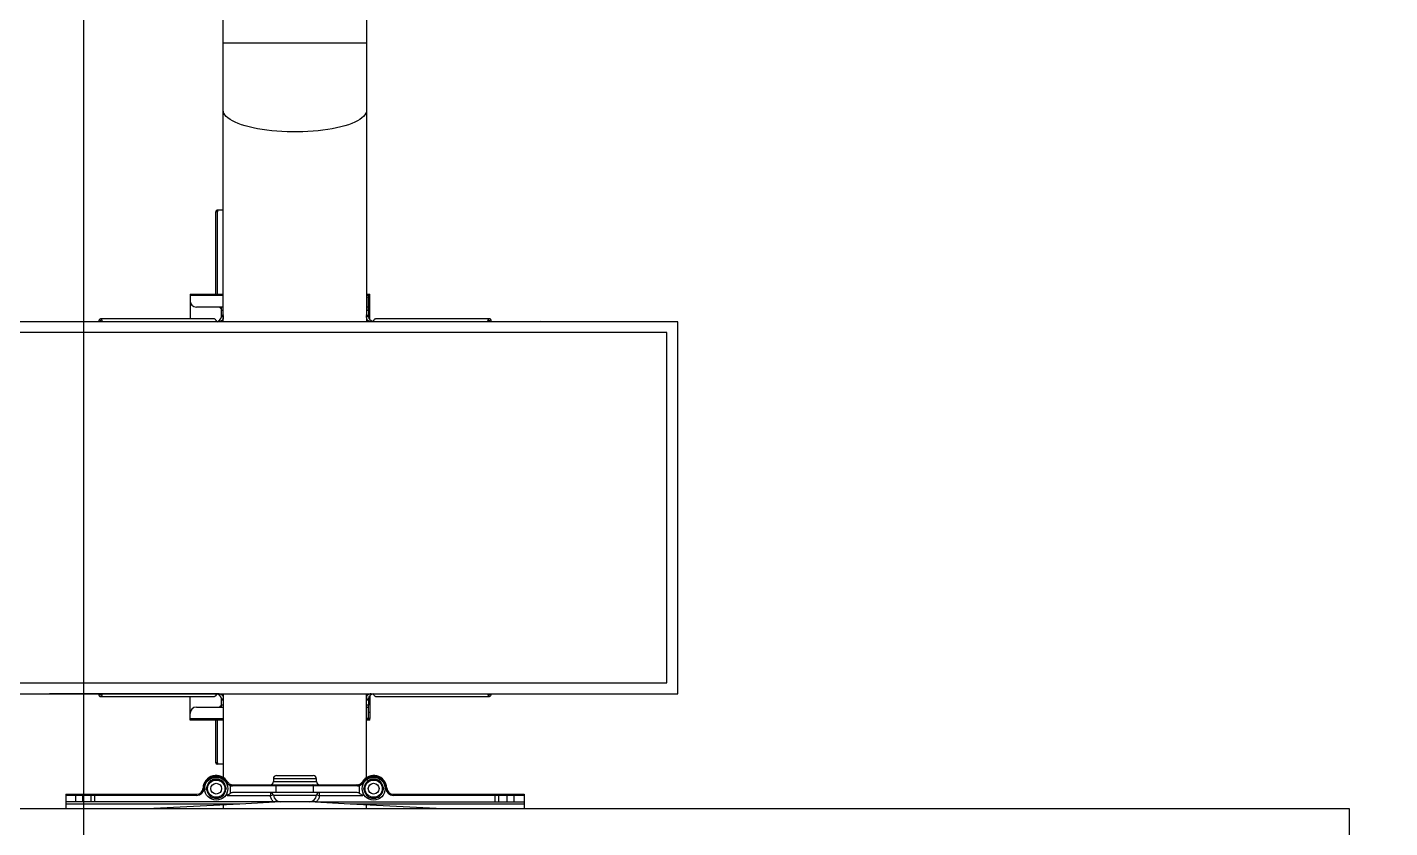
# Model space of a CAD drawing. Header units: feet. Extents: x -21 to 5170, y -254 to 1413.
# Drawn here: x 484.8 to 542.7, y 34.9 to 68.9 of the extents above; entities that cross this region are included whole.
import ezdxf

# ---------------------------------------------------------------- set-up
doc = ezdxf.new("R2010")
doc.units = ezdxf.units.FT
doc.header["$MEASUREMENT"] = 0
doc.layers.add('E-ARRY-TABL', color=9, linetype='Continuous')
doc.layers.add('G-NPLT', color=67, linetype='Continuous', plot=False)

msp = doc.modelspace()

# ---------------------------------------------------------------- linework, layer by layer
at = {"layer": 'E-ARRY-TABL'}
for p, q in [((493.16231, 56.42221), (493.16231, 70.83673)), ((499.25065, 70.83673), (499.25065, 56.42221)), ((499.25065, 68.25033), (493.16231, 68.25033)), ((492.84324, 57.59173), (492.84324, 61.09045)), ((492.89905, 61.09045), (492.84324, 61.09045)), ((492.91648, 61.0845), (492.84324, 61.0845)), ((492.89905, 61.09045), (492.89905, 61.0845)), ((492.90487, 61.09627), (492.90487, 61.15208)), ((493.16231, 61.15208), (492.90487, 61.15208)), ((492.91648, 61.09627), (492.90487, 61.09627)), ((492.90487, 61.0845), (492.90487, 57.59173)), ((492.91648, 61.15208), (492.91648, 61.0845)), ((491.75354, 57.59173), (493.16231, 57.59173)), ((491.75354, 57.59173), (491.75354, 56.54272)), ((493.16231, 57.5301), (491.75354, 57.5301)), ((499.25065, 57.59173), (499.37951, 57.59173)), ((499.31313, 57.5301), (499.25065, 57.5301)), ((499.31313, 57.59173), (499.31313, 57.0424)), ((499.37951, 57.53592), (499.31313, 57.53592)), ((499.31313, 57.52443), (499.37951, 57.52443)), ((499.31313, 57.41101), (499.3237, 57.41101)), ((499.31789, 57.52443), (499.31789, 57.44123)), ((499.3237, 56.9087), (499.3237, 57.52443)), ((499.37951, 57.53592), (499.37951, 57.59173)), ((499.37951, 56.51946), (499.37951, 57.52443)), ((493.16231, 57.0424), (492.0282, 57.0424)), ((493.03122, 57.03917), (493.00964, 57.03917)), ((493.08906, 56.71973), (493.08906, 57.0424)), ((493.08906, 56.9087), (493.16231, 56.9087)), ((493.16231, 56.71973), (493.16223, 56.67981)), ((499.31313, 57.0424), (499.25065, 57.0424)), ((499.25065, 56.9087), (499.32389, 56.9087)), ((499.25073, 56.67981), (499.25065, 56.71973)), ((499.37951, 57.24977), (499.3237, 57.24977)), ((499.32389, 56.9087), (499.32389, 56.71973)), ((512.45731, 56.42221), (479.95564, 56.42221)), ((485.78077, 56.4237), (485.75465, 56.42221)), ((492.92929, 56.4237), (485.78077, 56.4237)), ((492.78591, 56.54272), (487.94969, 56.54272)), ((487.97538, 56.4237), (487.97538, 56.42221)), ((488.0262, 56.4237), (488.0262, 56.42221)), ((493.08789, 56.65259), (493.08789, 56.67981)), ((493.16223, 56.67981), (493.08789, 56.67981)), ((493.08789, 56.65259), (493.16223, 56.65259)), ((493.13407, 56.42221), (493.13407, 56.50139)), ((493.16223, 56.65259), (493.16223, 56.67981)), ((499.25073, 56.67981), (499.25073, 56.65692)), ((499.32507, 56.67981), (499.25073, 56.67981)), ((499.25073, 56.65692), (499.32507, 56.65692)), ((499.27889, 56.50572), (499.27889, 56.42221)), ((499.32507, 56.67981), (499.32507, 56.65692)), ((499.48367, 56.42804), (506.63219, 56.42804)), ((504.46326, 56.54706), (499.62704, 56.54706)), ((504.38676, 56.42221), (504.38676, 56.42804)), ((504.43757, 56.42221), (504.43757, 56.42804)), ((512.45731, 40.62914), (512.45731, 56.42221)), ((511.99954, 55.96444), (480.41341, 55.96444)), ((511.99954, 41.08691), (511.99954, 55.96444)), ((480.41341, 41.08691), (511.99954, 41.08691)), ((479.95564, 40.62914), (512.45731, 40.62914)), ((485.75465, 40.62914), (485.78077, 40.62765)), ((492.92929, 40.62765), (485.78077, 40.62765)), ((487.94969, 40.50863), (492.78591, 40.50863)), ((487.97538, 40.62914), (487.97538, 40.62765)), ((488.0262, 40.62914), (488.0262, 40.62765)), ((491.75354, 39.50981), (491.75354, 40.50863)), ((493.13407, 40.54996), (493.13407, 40.62914)), ((493.16231, 40.62914), (493.16231, 37.07321)), ((499.25065, 37.07321), (499.25065, 40.62914)), ((499.27889, 40.62914), (499.27889, 40.5543)), ((499.37951, 40.54055), (499.37951, 39.5771)), ((499.62704, 40.51296), (504.46326, 40.51296)), ((492.0282, 40.05913), (493.16231, 40.05913)), ((493.04897, 40.06236), (493.0101, 40.06236)), ((493.03962, 40.09583), (493.02776, 40.09583)), ((493.16223, 40.39876), (493.08789, 40.39876)), ((493.08789, 40.37587), (493.08789, 40.39876)), ((493.08789, 40.37587), (493.16223, 40.37587)), ((493.08906, 40.05913), (493.08906, 40.33596)), ((493.16231, 40.14699), (493.08906, 40.14699)), ((493.16223, 40.37587), (493.16223, 40.39876)), ((493.16223, 40.37587), (493.16231, 40.33596)), ((499.25065, 40.33596), (499.25073, 40.37587)), ((499.32389, 40.14699), (499.25065, 40.14699)), ((499.25065, 40.05913), (499.31313, 40.05913)), ((499.32507, 40.4031), (499.25073, 40.4031)), ((499.25073, 40.4031), (499.25073, 40.37587)), ((499.25073, 40.37587), (499.32507, 40.37587)), ((499.31313, 40.05913), (499.31313, 39.50981)), ((499.3237, 39.5771), (499.3237, 40.14699)), ((499.32389, 40.33596), (499.32389, 40.14699)), ((499.32507, 40.4031), (499.32507, 40.37587)), ((491.75354, 39.57143), (493.16231, 39.57143)), ((493.16231, 39.50981), (491.75354, 39.50981)), ((492.84324, 37.69288), (492.84324, 39.50981)), ((492.90487, 39.50981), (492.90487, 37.69883)), ((499.25065, 39.57143), (499.31313, 39.57143)), ((499.37951, 39.50981), (499.25065, 39.50981)), ((499.31313, 39.64468), (499.3237, 39.64468)), ((499.37951, 39.5771), (499.31313, 39.5771)), ((499.31313, 39.56562), (499.37951, 39.56562)), ((499.31789, 39.61445), (499.31789, 39.5771)), ((499.3237, 39.85176), (499.37951, 39.85176)), ((499.37951, 39.50981), (499.37951, 39.56562)), ((492.84324, 37.69883), (492.91648, 37.69883)), ((492.89905, 37.69288), (492.84324, 37.69288)), ((492.89905, 37.69883), (492.89905, 37.69288)), ((492.90487, 37.68707), (492.90487, 37.63126)), ((492.91648, 37.68707), (492.90487, 37.68707)), ((493.16231, 37.63126), (492.90487, 37.63126)), ((492.91648, 37.69883), (492.91648, 37.63126)), ((495.29094, 37.02133), (495.29094, 36.89545)), ((497.12202, 37.02133), (495.29094, 37.02133)), ((495.42827, 37.15867), (496.98469, 37.15867)), ((497.12202, 36.89545), (497.12202, 37.02133)), ((492.3502, 36.61906), (492.30446, 36.62094)), ((492.52362, 36.41032), (492.5245, 36.45238)), ((492.53118, 36.77261), (492.53174, 36.79954)), ((492.53174, 36.79954), (492.5686, 36.81981)), ((492.82965, 36.96335), (492.87288, 36.98712)), ((492.87288, 36.98712), (492.90886, 36.96533)), ((493.18285, 36.79942), (493.20589, 36.78547)), ((493.20589, 36.78547), (493.20501, 36.74342)), ((493.30447, 36.86597), (493.34356, 36.8898)), ((493.32954, 36.8305), (493.36505, 36.8594)), ((493.32954, 36.75246), (493.32954, 36.8305)), ((493.32954, 36.30035), (493.32954, 36.44334)), ((493.46148, 36.7253), (493.46148, 36.39905)), ((498.86127, 36.71234), (493.55169, 36.71234)), ((493.57807, 36.75812), (498.83488, 36.75812)), ((495.29094, 36.89545), (497.12202, 36.89545)), ((495.41488, 36.43768), (495.41488, 36.71234)), ((496.99807, 36.43768), (496.99807, 36.71234)), ((498.95148, 36.39905), (498.95148, 36.7253)), ((499.08341, 36.8305), (499.04791, 36.8594)), ((499.10848, 36.86597), (499.0694, 36.8898)), ((499.08341, 36.8305), (499.08341, 36.75246)), ((499.08341, 36.44334), (499.08341, 36.30035)), ((500.06275, 36.61906), (500.10849, 36.62094)), ((486.47886, 36.35757), (492.03003, 36.35757)), ((486.47886, 36.35757), (486.47886, 35.73958)), ((492.03003, 36.31179), (486.47886, 36.31179)), ((495.29484, 36.03713), (486.47886, 36.03713)), ((493.86083, 35.94557), (486.47886, 35.94557)), ((486.90809, 36.03713), (486.90809, 36.31179)), ((487.19406, 36.31179), (487.19406, 36.03713)), ((487.56059, 36.03713), (487.56059, 36.31179)), ((487.70358, 36.35757), (487.70358, 36.03713)), ((493.86083, 35.94557), (489.93018, 35.73958)), ((492.03003, 36.31179), (492.03003, 36.35757)), ((492.54666, 36.39637), (492.52362, 36.41032)), ((492.85663, 36.20868), (492.82065, 36.23046)), ((492.89986, 36.23244), (492.85663, 36.20868)), ((493.19777, 36.39625), (493.16231, 36.37675)), ((493.16231, 35.90897), (493.16231, 35.73958)), ((493.19833, 36.42318), (493.19777, 36.39625)), ((495.16587, 36.30035), (493.32954, 36.30035)), ((498.81612, 36.43768), (493.59684, 36.43768)), ((495.6018, 36.03681), (493.86083, 35.94557)), ((495.16587, 36.43713), (495.16587, 36.30035)), ((495.29003, 36.31617), (495.16587, 36.30035)), ((495.28986, 36.31751), (497.12309, 36.31751)), ((496.80517, 36.03713), (495.60779, 36.03713)), ((498.55212, 35.94557), (496.81115, 36.03681)), ((497.11811, 36.03713), (505.93409, 36.03713)), ((497.24709, 36.30035), (497.12292, 36.31617)), ((497.24709, 36.30035), (497.24709, 36.43713)), ((499.08341, 36.30035), (497.24709, 36.30035)), ((505.93409, 35.94557), (498.55212, 35.94557)), ((502.48277, 35.73958), (498.55212, 35.94557)), ((499.25065, 35.73958), (499.25065, 35.90897)), ((500.38292, 36.31179), (500.38292, 36.35757)), ((500.38292, 36.35757), (505.93409, 36.35757)), ((505.93409, 36.31179), (500.38292, 36.31179)), ((504.70938, 36.03713), (504.70938, 36.35757)), ((504.85236, 36.31179), (504.85236, 36.03713)), ((505.2189, 36.03713), (505.2189, 36.31179)), ((505.50486, 36.31179), (505.50486, 36.03713)), ((505.93409, 36.35757), (505.93409, 35.73958)), ((540.97639, 35.73958), (451.43656, 35.73958)), ((540.97639, -9.67121), (540.97639, 35.73958))]:
    msp.add_line(p, q, dxfattribs=at)
for points in [[(499.25065, 65.40763), (499.24253, 65.33973), (499.21821, 65.27218), (499.17782, 65.20536), (499.12158, 65.13961), (499.04978, 65.0753), (498.96282, 65.01276), (498.86114, 64.95232), (498.74531, 64.89432), (498.61593, 64.83905), (498.47369, 64.78682), (498.31936, 64.7379), (498.15375, 64.69255), (497.97775, 64.65102), (497.79231, 64.61353), (497.5984, 64.58027), (497.39707, 64.55143), (497.18938, 64.52715), (496.97645, 64.50757), (496.75941, 64.4928), (496.53942, 64.4829), (496.31766, 64.47794), (496.0953, 64.47794), (495.87353, 64.4829), (495.65354, 64.4928), (495.4365, 64.50757), (495.22357, 64.52715), (495.01589, 64.55143), (494.81455, 64.58027), (494.62065, 64.61353), (494.4352, 64.65102), (494.2592, 64.69255), (494.0936, 64.7379), (493.93926, 64.78682), (493.79703, 64.83905), (493.66765, 64.89432), (493.55181, 64.95232), (493.45014, 65.01276), (493.36317, 65.0753), (493.29138, 65.13961), (493.23514, 65.20536), (493.19475, 65.27218), (493.17043, 65.33973), (493.16231, 65.40763)], [(493.02738, 57.0057), (493.06121, 56.98455), (493.08906, 56.96961)], [(493.08906, 56.99547), (493.07061, 57.00558), (493.03829, 57.02578)], [(488.0262, 56.4237), (488.02038, 56.46925), (488.00379, 56.50786), (487.97897, 56.53366), (487.94969, 56.54272), (487.92042, 56.53366), (487.8956, 56.50786), (487.87901, 56.46925), (487.87319, 56.4237), (487.8732, 56.42221)], [(487.97912, 56.4237), (487.97636, 56.44305), (487.96861, 56.45877), (487.95731, 56.46792), (487.94458, 56.46879), (487.93282, 56.4612), (487.92421, 56.44659), (487.92038, 56.42769), (487.92027, 56.4237)], [(492.78591, 56.54272), (492.81519, 56.53366), (492.84001, 56.50786), (492.8566, 56.46925), (492.86242, 56.4237)], [(499.55054, 56.42804), (499.55636, 56.47359), (499.57294, 56.5122), (499.59776, 56.538), (499.62704, 56.54706)], [(504.53976, 56.42804), (504.53394, 56.47359), (504.51736, 56.5122), (504.49254, 56.538), (504.46326, 56.54706), (504.43398, 56.538), (504.40916, 56.5122), (504.39258, 56.47359), (504.38676, 56.42804)], [(504.49268, 56.42804), (504.49257, 56.43203), (504.48874, 56.45093), (504.48014, 56.46554), (504.46837, 56.47312), (504.45564, 56.47226), (504.44435, 56.46311), (504.43659, 56.44738), (504.43384, 56.42804)], [(506.68351, 56.42221), (506.67684, 56.42364), (506.63219, 56.42804)], [(487.8732, 40.62914), (487.87319, 40.62765), (487.87901, 40.5821), (487.8956, 40.54349), (487.92042, 40.51769), (487.94969, 40.50863), (487.97897, 40.51769), (488.00379, 40.54349), (488.02038, 40.5821), (488.0262, 40.62765)], [(487.92027, 40.62765), (487.92038, 40.62366), (487.92421, 40.60476), (487.93282, 40.59015), (487.94458, 40.58257), (487.95731, 40.58343), (487.96861, 40.59258), (487.97636, 40.6083), (487.97912, 40.62765)], [(492.86242, 40.62765), (492.8566, 40.5821), (492.84001, 40.54349), (492.81519, 40.51769), (492.78591, 40.50863)], [(499.62704, 40.51296), (499.59776, 40.52202), (499.57294, 40.54782), (499.55636, 40.58643), (499.55056, 40.62914)], [(504.38678, 40.62914), (504.39258, 40.58643), (504.40916, 40.54782), (504.43398, 40.52202), (504.46326, 40.51296), (504.49254, 40.52202), (504.51736, 40.54782), (504.53394, 40.58643), (504.53974, 40.62914)], [(504.43389, 40.62914), (504.43659, 40.61263), (504.44435, 40.59691), (504.45564, 40.58776), (504.46837, 40.5869), (504.48014, 40.59448), (504.48874, 40.60909), (504.49257, 40.62799), (504.49263, 40.62914)], [(493.02776, 40.09583), (493.06152, 40.11699), (493.08906, 40.13179)], [(493.08906, 40.12567), (493.07339, 40.11699), (493.03962, 40.09583)], [(493.05603, 40.07575), (493.08828, 40.09596), (493.08906, 40.09641)], [(493.46148, 36.7253), (493.46397, 36.73487), (493.46758, 36.744), (493.47214, 36.75225), (493.47743, 36.75923), (493.48322, 36.76464), (493.48922, 36.7682), (493.49515, 36.76975), (493.50075, 36.76922)], [(493.55169, 36.71234), (493.55219, 36.72127), (493.5537, 36.72986), (493.55613, 36.73777), (493.55941, 36.74471), (493.56341, 36.7504), (493.56798, 36.75463), (493.57293, 36.75724), (493.57807, 36.75812)], [(495.41488, 36.71234), (495.41539, 36.72127), (495.41689, 36.72986), (495.41933, 36.73777), (495.42261, 36.74471), (495.42661, 36.7504), (495.43117, 36.75463), (495.43612, 36.75724), (495.44127, 36.75812)], [(496.99807, 36.71234), (496.99757, 36.72127), (496.99606, 36.72986), (496.99363, 36.73777), (496.99034, 36.74471), (496.98635, 36.7504), (496.98178, 36.75463), (496.97683, 36.75724), (496.97169, 36.75812)], [(498.86127, 36.71234), (498.86076, 36.72127), (498.85926, 36.72986), (498.85682, 36.73777), (498.85354, 36.74471), (498.84954, 36.7504), (498.84498, 36.75463), (498.84003, 36.75724), (498.83488, 36.75812)], [(498.95148, 36.7253), (498.94898, 36.73487), (498.94537, 36.744), (498.94081, 36.75225), (498.93552, 36.75923), (498.92974, 36.76464), (498.92374, 36.7682), (498.9178, 36.76975), (498.9122, 36.76922)], [(486.90809, 36.31179), (486.90864, 36.32072), (486.91027, 36.32931), (486.91291, 36.33722), (486.91647, 36.34416), (486.9208, 36.34985), (486.92575, 36.35408), (486.93111, 36.35669), (486.93669, 36.35757)], [(487.19406, 36.31179), (487.19351, 36.32072), (487.19188, 36.32931), (487.18924, 36.33722), (487.18568, 36.34416), (487.18135, 36.34985), (487.17641, 36.35408), (487.17104, 36.35669), (487.16546, 36.35757)], [(487.56059, 36.31179), (487.56004, 36.32072), (487.55842, 36.32931), (487.55577, 36.33722), (487.55222, 36.34416), (487.54788, 36.34985), (487.54294, 36.35408), (487.53758, 36.35669), (487.532, 36.35757)], [(504.85236, 36.31179), (504.85291, 36.32072), (504.85454, 36.32931), (504.85718, 36.33722), (504.86074, 36.34416), (504.86507, 36.34985), (504.87001, 36.35408), (504.87538, 36.35669), (504.88096, 36.35757)], [(505.2189, 36.31179), (505.21944, 36.32072), (505.22107, 36.32931), (505.22371, 36.33722), (505.22727, 36.34416), (505.2316, 36.34985), (505.23655, 36.35408), (505.24191, 36.35669), (505.24749, 36.35757)], [(505.50486, 36.31179), (505.50431, 36.32072), (505.50268, 36.32931), (505.50004, 36.33722), (505.49649, 36.34416), (505.49215, 36.34985), (505.48721, 36.35408), (505.48184, 36.35669), (505.47627, 36.35757)]]:
    msp.add_lwpolyline(points, dxfattribs=at)
for centre, radius in [((492.86476, 36.5979), 0.48981), ((499.5482, 36.5979), 0.48981), ((492.86476, 36.5979), 0.36622), ((492.86476, 36.5979), 0.22889), ((499.5482, 36.5979), 0.36622), ((499.5482, 36.5979), 0.22889)]:
    msp.add_circle(centre, radius, dxfattribs=at)
for centre, radius, start, end in [((492.90487, 61.09045), 0.06163, 90, 180), ((492.90487, 61.09045), 0.00581, 90, 180), ((492.0282, 57.31706), 0.27466, 180, 270), ((499.24483, 57.41101), 0.07906, 3.996724, 30.2397195), ((493.05011, 57.03914), 0.04043, 179.950087, 235.7852188), ((493.08171, 56.98917), 0.05679, 139.8590893, 163.0777364), ((493.04739, 57.03916), 0.01617, 179.950087, 235.7852188), ((492.0282, 39.78447), 0.27466, 90, 180), ((493.05055, 40.06241), 0.04045, 124.2905746, 180.0673651), ((493.06241, 40.06241), 0.04045, 124.2905746, 180.0673651), ((492.98883, 40.03759), 0.07728, 29.5936611, 48.9117726), ((493.06515, 40.06238), 0.01618, 124.2905746, 180.0673651), ((499.24483, 39.64468), 0.07906, 329.7602805, 356.003276), ((492.90487, 37.69288), 0.06163, 180, 270), ((492.90487, 37.69288), 0.00581, 180, 270), ((492.86476, 36.5979), 0.56077, 31.3690138, 177.6447156), ((492.86476, 36.5979), 0.51499, 31.3690138, 177.6447156), ((495.42827, 37.02133), 0.13733, 90, 180), ((496.98469, 37.02133), 0.13733, 0, 90), ((499.5482, 36.5979), 0.56077, 2.3552844, 148.6309862), ((499.5482, 36.5979), 0.51499, 2.3552844, 148.6309862), ((492.03003, 36.63223), 0.27466, 270, 357.6447156), ((492.03003, 36.63223), 0.32044, 270, 357.6447156), ((492.86476, 36.5979), 0.40742, 126.8738017, 175.3985356), ((492.86476, 36.5979), 0.40742, 186.8590646, 237.2284647), ((492.86476, 36.5979), 0.40742, 67.037025, 115.183735), ((492.86476, 36.5979), 0.40742, 7.2707127, 56.5342183), ((492.86476, 36.5979), 0.40742, 305.7599509, 355.7674923), ((493.57807, 37.03278), 0.32044, 211.3690138, 219.1415928), ((493.57807, 37.03278), 0.27466, 211.3690138, 219.1415928), ((493.55169, 37.03278), 0.32044, 253.6491279, 270), ((493.57807, 37.03278), 0.27466, 253.6491279, 270), ((495.15361, 36.89545), 0.13733, 270, 0), ((497.25935, 36.89545), 0.13733, 180, 270), ((498.83488, 37.03278), 0.27466, 270, 286.3508721), ((498.86127, 37.03278), 0.32044, 270, 286.3508721), ((498.83488, 37.03278), 0.27466, 320.8584072, 328.6309862), ((498.83488, 37.03278), 0.32044, 320.8584072, 328.6309862), ((499.5482, 36.5979), 0.40742, 126.7516669, 177.1400168), ((499.5482, 36.5979), 0.40742, 187.7350284, 234.7859231), ((499.5482, 36.5979), 0.40742, 65.7900849, 115.2744101), ((499.5482, 36.5979), 0.40742, 7.6164292, 54.814168), ((499.5482, 36.5979), 0.40742, 307.1519395, 356.1897251), ((500.38292, 36.63223), 0.32044, 182.3552844, 270), ((500.38292, 36.63223), 0.27466, 182.3552844, 270), ((492.86476, 36.5979), 0.40742, 247.9109617, 294.9737153), ((495.15361, 36.30035), 0.13733, 7.1807558, 90), ((495.60779, 36.35757), 0.32044, 187.1807558, 270), ((496.80517, 36.35757), 0.32044, 270, 352.8192442), ((497.25935, 36.30035), 0.13733, 90, 172.8192442), ((499.5482, 36.5979), 0.40742, 245.3568824, 295.655907)]:
    msp.add_arc(centre, radius, start, end, dxfattribs=at)
for centre, major_axis, ratio, start_param, end_param in [((492.81534, 56.65259), (0.27277, 0), 0.83909963, 4.88573543, 6.19223872), ((492.92929, 56.65259), (0.27277, 0), 0.83909963, 4.71238898, 5.56155993), ((499.48367, 56.65692), (0.27277, 0), 0.83909963, 3.86321803, 4.71238898), ((499.59762, 56.65692), (0.27277, 0), 0.83909963, 3.23253924, 4.53904254), ((492.81534, 40.39876), (0.27277, 0), 0.83909963, 0.09094659, 1.39744988), ((492.92929, 40.39876), (0.27277, 0), 0.83909963, 0.72162538, 1.57079633), ((499.48367, 40.4031), (0.27277, 0), 0.83909963, 1.72846286, 2.41996728), ((499.59762, 40.4031), (0.27277, 0), 0.83909963, 1.72846286, 3.05064606), ((493.59684, 36.30035), (0.19469, 0), 0.70538976, 1.57079633, 2.33958128), ((498.81612, 36.30035), (0.19469, 0), 0.70538976, 0.80201137, 1.57079633)]:
    msp.add_ellipse(centre, major_axis=major_axis, ratio=ratio, start_param=start_param, end_param=end_param, dxfattribs=at)
for points, knots in [([(493.08789, 56.67981), (493.08795, 56.68369), (493.08816, 56.69707), (493.08869, 56.71032), (493.08906, 56.71973)], [0, 0, 0, 0, 0.28994844, 1, 1, 1, 1]), ([(499.32389, 56.71973), (499.32397, 56.7159), (499.32426, 56.7027), (499.32473, 56.68931), (499.32507, 56.67981)], [0, 0, 0, 0, 0.28998206, 1, 1, 1, 1]), ([(493.08699, 56.6318), (493.08729, 56.63566), (493.08783, 56.64257), (493.08787, 56.64952), (493.08789, 56.65259)], [0, 0, 0, 0, 0.55863002, 1, 1, 1, 1]), ([(493.16223, 56.65259), (493.16234, 56.62692), (493.16253, 56.58469), (493.15599, 56.53617), (493.14451, 56.51216), (493.13585, 56.50323), (493.13407, 56.50139)], [0, 0, 0, 0, 0.45093213, 0.74163589, 0.9467761, 1, 1, 1, 1]), ([(499.27889, 56.50572), (499.27294, 56.51333), (499.25857, 56.5317), (499.25127, 56.57803), (499.25076, 56.62272), (499.25073, 56.6518), (499.25073, 56.65692)], [0, 0, 0, 0, 0.20133134, 0.48619097, 0.90951622, 1, 1, 1, 1]), ([(499.32507, 56.65692), (499.32509, 56.65304), (499.32514, 56.64609), (499.32571, 56.63919), (499.32597, 56.63614)], [0, 0, 0, 0, 0.55821667, 1, 1, 1, 1]), ([(493.13407, 40.54996), (493.14002, 40.54236), (493.15439, 40.52399), (493.16168, 40.47766), (493.16219, 40.43296), (493.16222, 40.40388), (493.16223, 40.39876)], [0, 0, 0, 0, 0.20133134, 0.48619097, 0.90951622, 1, 1, 1, 1]), ([(499.25073, 40.4031), (499.25061, 40.42877), (499.25042, 40.47099), (499.25697, 40.51952), (499.26845, 40.54353), (499.2771, 40.55246), (499.27889, 40.5543)], [0, 0, 0, 0, 0.45093213, 0.74163589, 0.9467761, 1, 1, 1, 1]), ([(493.08789, 40.39876), (493.08786, 40.40264), (493.08782, 40.40959), (493.08724, 40.4165), (493.08699, 40.41955)], [0, 0, 0, 0, 0.55821667, 1, 1, 1, 1]), ([(493.08906, 40.33596), (493.08898, 40.33978), (493.08869, 40.35299), (493.08822, 40.36637), (493.08789, 40.37587)], [0, 0, 0, 0, 0.28998206, 1, 1, 1, 1]), ([(499.32507, 40.37587), (499.32501, 40.37199), (499.3248, 40.35861), (499.32427, 40.34536), (499.32389, 40.33596)], [0, 0, 0, 0, 0.28994844, 1, 1, 1, 1]), ([(499.32597, 40.42388), (499.32566, 40.42002), (499.32512, 40.41311), (499.32508, 40.40616), (499.32507, 40.4031)], [0, 0, 0, 0, 0.55863002, 1, 1, 1, 1]), ([(492.44202, 36.58733), (492.45844, 36.61749), (492.49158, 36.67836), (492.52584, 36.74128), (492.54313, 36.77302)], [0, 0, 0, 0, 0.49545796, 1, 1, 1, 1]), ([(492.55228, 36.40692), (492.54966, 36.4112), (492.52987, 36.44358), (492.49256, 36.50464), (492.45897, 36.5596), (492.44202, 36.58733)], [0, 0, 0, 0, 0.07008577, 0.53078223, 1, 1, 1, 1]), ([(492.54313, 36.77302), (492.54552, 36.77743), (492.56367, 36.81076), (492.59789, 36.8736), (492.6287, 36.93017), (492.64424, 36.95872)], [0, 0, 0, 0, 0.07008577, 0.53078223, 1, 1, 1, 1]), ([(492.64424, 36.95872), (492.66198, 36.95916), (492.73088, 36.96088), (492.80246, 36.96267), (492.85561, 36.964)], [0, 0, 0, 0, 0.25755135, 1, 1, 1, 1]), ([(492.85561, 36.964), (492.87483, 36.96448), (492.94637, 36.96627), (493.01603, 36.96801), (493.06698, 36.96928)], [0, 0, 0, 0, 0.26863361, 1, 1, 1, 1]), ([(493.06698, 36.96928), (493.08488, 36.93998), (493.12102, 36.88084), (493.15838, 36.81971), (493.17723, 36.78887)], [0, 0, 0, 0, 0.49545796, 1, 1, 1, 1]), ([(493.17723, 36.78887), (493.17985, 36.78459), (493.19964, 36.75221), (493.23696, 36.69115), (493.27054, 36.63619), (493.28749, 36.60846)], [0, 0, 0, 0, 0.07008577, 0.53078223, 1, 1, 1, 1]), ([(493.28749, 36.60846), (493.27107, 36.5783), (493.23793, 36.51744), (493.20367, 36.45451), (493.18638, 36.42277)], [0, 0, 0, 0, 0.49545796, 1, 1, 1, 1]), ([(493.46148, 36.7253), (493.44765, 36.73103), (493.41166, 36.74593), (493.36378, 36.78437), (493.33852, 36.81841), (493.32954, 36.8305)], [0, 0, 0, 0, 0.28704138, 0.74678474, 1, 1, 1, 1]), ([(493.36505, 36.8594), (493.37437, 36.84894), (493.39806, 36.82235), (493.43177, 36.79926), (493.46855, 36.78009), (493.48671, 36.77396), (493.50075, 36.76922)], [0, 0, 0, 0, 0.23846855, 0.60642084, 0.69554891, 1, 1, 1, 1]), ([(498.9122, 36.76922), (498.9306, 36.77578), (498.96689, 36.78871), (499.01565, 36.82306), (499.03921, 36.8496), (499.04791, 36.8594)], [0, 0, 0, 0, 0.39345855, 0.77601165, 1, 1, 1, 1]), ([(499.08341, 36.8305), (499.07501, 36.81914), (499.05287, 36.78917), (499.00675, 36.74924), (498.96965, 36.73317), (498.95148, 36.7253)], [0, 0, 0, 0, 0.23768431, 0.62655478, 1, 1, 1, 1]), ([(499.12543, 36.58863), (499.14194, 36.61874), (499.17527, 36.6795), (499.20973, 36.74232), (499.22711, 36.77401)], [0, 0, 0, 0, 0.49545796, 1, 1, 1, 1]), ([(499.23514, 36.40788), (499.23253, 36.41217), (499.21284, 36.44461), (499.17571, 36.50578), (499.14229, 36.56085), (499.12543, 36.58863)], [0, 0, 0, 0, 0.07008577, 0.53078223, 1, 1, 1, 1]), ([(499.22711, 36.77401), (499.22952, 36.7784), (499.24777, 36.81168), (499.28218, 36.87442), (499.31316, 36.9309), (499.32879, 36.95939)], [0, 0, 0, 0, 0.07008577, 0.53078223, 1, 1, 1, 1]), ([(499.32879, 36.95939), (499.34653, 36.95978), (499.41544, 36.96129), (499.48702, 36.96286), (499.54017, 36.96402)], [0, 0, 0, 0, 0.25755135, 1, 1, 1, 1]), ([(499.54017, 36.96402), (499.55939, 36.96445), (499.63094, 36.96601), (499.70061, 36.96754), (499.75156, 36.96866)], [0, 0, 0, 0, 0.26863361, 1, 1, 1, 1]), ([(499.75156, 36.96866), (499.76937, 36.9393), (499.80533, 36.88006), (499.84251, 36.81881), (499.86126, 36.78791)], [0, 0, 0, 0, 0.49545796, 1, 1, 1, 1]), ([(499.86126, 36.78791), (499.86386, 36.78363), (499.88355, 36.75118), (499.92068, 36.69001), (499.9541, 36.63495), (499.97097, 36.60716)], [0, 0, 0, 0, 0.07008577, 0.53078223, 1, 1, 1, 1]), ([(499.97097, 36.60716), (499.95445, 36.57706), (499.92112, 36.51629), (499.88667, 36.45348), (499.86929, 36.42178)], [0, 0, 0, 0, 0.49545796, 1, 1, 1, 1]), ([(492.66253, 36.22651), (492.64463, 36.25581), (492.60849, 36.31495), (492.57113, 36.37608), (492.55228, 36.40692)], [0, 0, 0, 0, 0.49545796, 1, 1, 1, 1]), ([(492.66253, 36.22651), (492.68028, 36.22696), (492.74918, 36.22868), (492.82076, 36.23047), (492.8739, 36.23179)], [0, 0, 0, 0, 0.25755135, 1, 1, 1, 1]), ([(492.8739, 36.23179), (492.89312, 36.23228), (492.96467, 36.23406), (493.03433, 36.2358), (493.08527, 36.23708)], [0, 0, 0, 0, 0.26863361, 1, 1, 1, 1]), ([(493.18638, 36.42277), (493.18399, 36.41837), (493.16584, 36.38504), (493.13162, 36.32219), (493.10081, 36.26562), (493.08527, 36.23708)], [0, 0, 0, 0, 0.07008577, 0.53078223, 1, 1, 1, 1]), ([(493.32954, 36.30035), (493.32971, 36.30048), (493.34924, 36.3156), (493.39484, 36.3512), (493.43729, 36.38168), (493.46148, 36.39905)], [0, 0, 0, 0, 0.00377679, 0.43232372, 1, 1, 1, 1]), ([(495.29484, 36.03713), (495.26324, 36.07455), (495.1983, 36.15142), (495.17687, 36.24984), (495.16587, 36.30035)], [0, 0, 0, 0, 0.48680284, 1, 1, 1, 1]), ([(495.62962, 36.03713), (495.62939, 36.03713), (495.59282, 36.03713), (495.51983, 36.03713), (495.4096, 36.03713), (495.33062, 36.03713), (495.29484, 36.03713)], [0, 0, 0, 0, 0.00220506, 0.35290793, 0.70681788, 1, 1, 1, 1]), ([(495.61378, 36.03713), (495.6136, 36.03713), (495.6096, 36.03713), (495.60561, 36.03697), (495.6018, 36.03681)], [0, 0, 0, 0, 0.0456703, 1, 1, 1, 1]), ([(497.11811, 36.03713), (497.08233, 36.03713), (497.004, 36.03713), (496.89367, 36.03713), (496.82068, 36.03713), (496.78356, 36.03713), (496.78333, 36.03713)], [0, 0, 0, 0, 0.29317768, 0.6417939, 0.99779498, 1, 1, 1, 1]), ([(497.24709, 36.30035), (497.23609, 36.24984), (497.21465, 36.15142), (497.14972, 36.07455), (497.11811, 36.03713)], [0, 0, 0, 0, 0.51319716, 1, 1, 1, 1]), ([(498.95148, 36.39905), (498.97567, 36.38168), (499.01812, 36.3512), (499.06371, 36.3156), (499.08324, 36.30048), (499.08341, 36.30035)], [0, 0, 0, 0, 0.56767628, 0.99622321, 1, 1, 1, 1]), ([(499.34484, 36.22713), (499.32702, 36.25649), (499.29106, 36.31574), (499.25389, 36.37698), (499.23514, 36.40788)], [0, 0, 0, 0, 0.49545796, 1, 1, 1, 1]), ([(499.34484, 36.22713), (499.36259, 36.22752), (499.43149, 36.22903), (499.50308, 36.2306), (499.55622, 36.23177)], [0, 0, 0, 0, 0.25755135, 1, 1, 1, 1]), ([(499.55622, 36.23177), (499.57544, 36.23219), (499.64699, 36.23376), (499.71666, 36.23529), (499.76761, 36.2364)], [0, 0, 0, 0, 0.26863361, 1, 1, 1, 1]), ([(499.86929, 36.42178), (499.86688, 36.41739), (499.84863, 36.38411), (499.81421, 36.32137), (499.78324, 36.2649), (499.76761, 36.2364)], [0, 0, 0, 0, 0.07008577, 0.53078223, 1, 1, 1, 1])]:
    msp.add_open_spline(points, degree=3, knots=knots, dxfattribs=at)
at = {"layer": 'G-NPLT'}
msp.add_lwpolyline([(487.24383, 315.58045), (1135.42565, 315.58045), (1135.42565, -144.6313), (487.24383, -144.6313)], close=True, dxfattribs=at)

doc.saveas('drawing.dxf')
